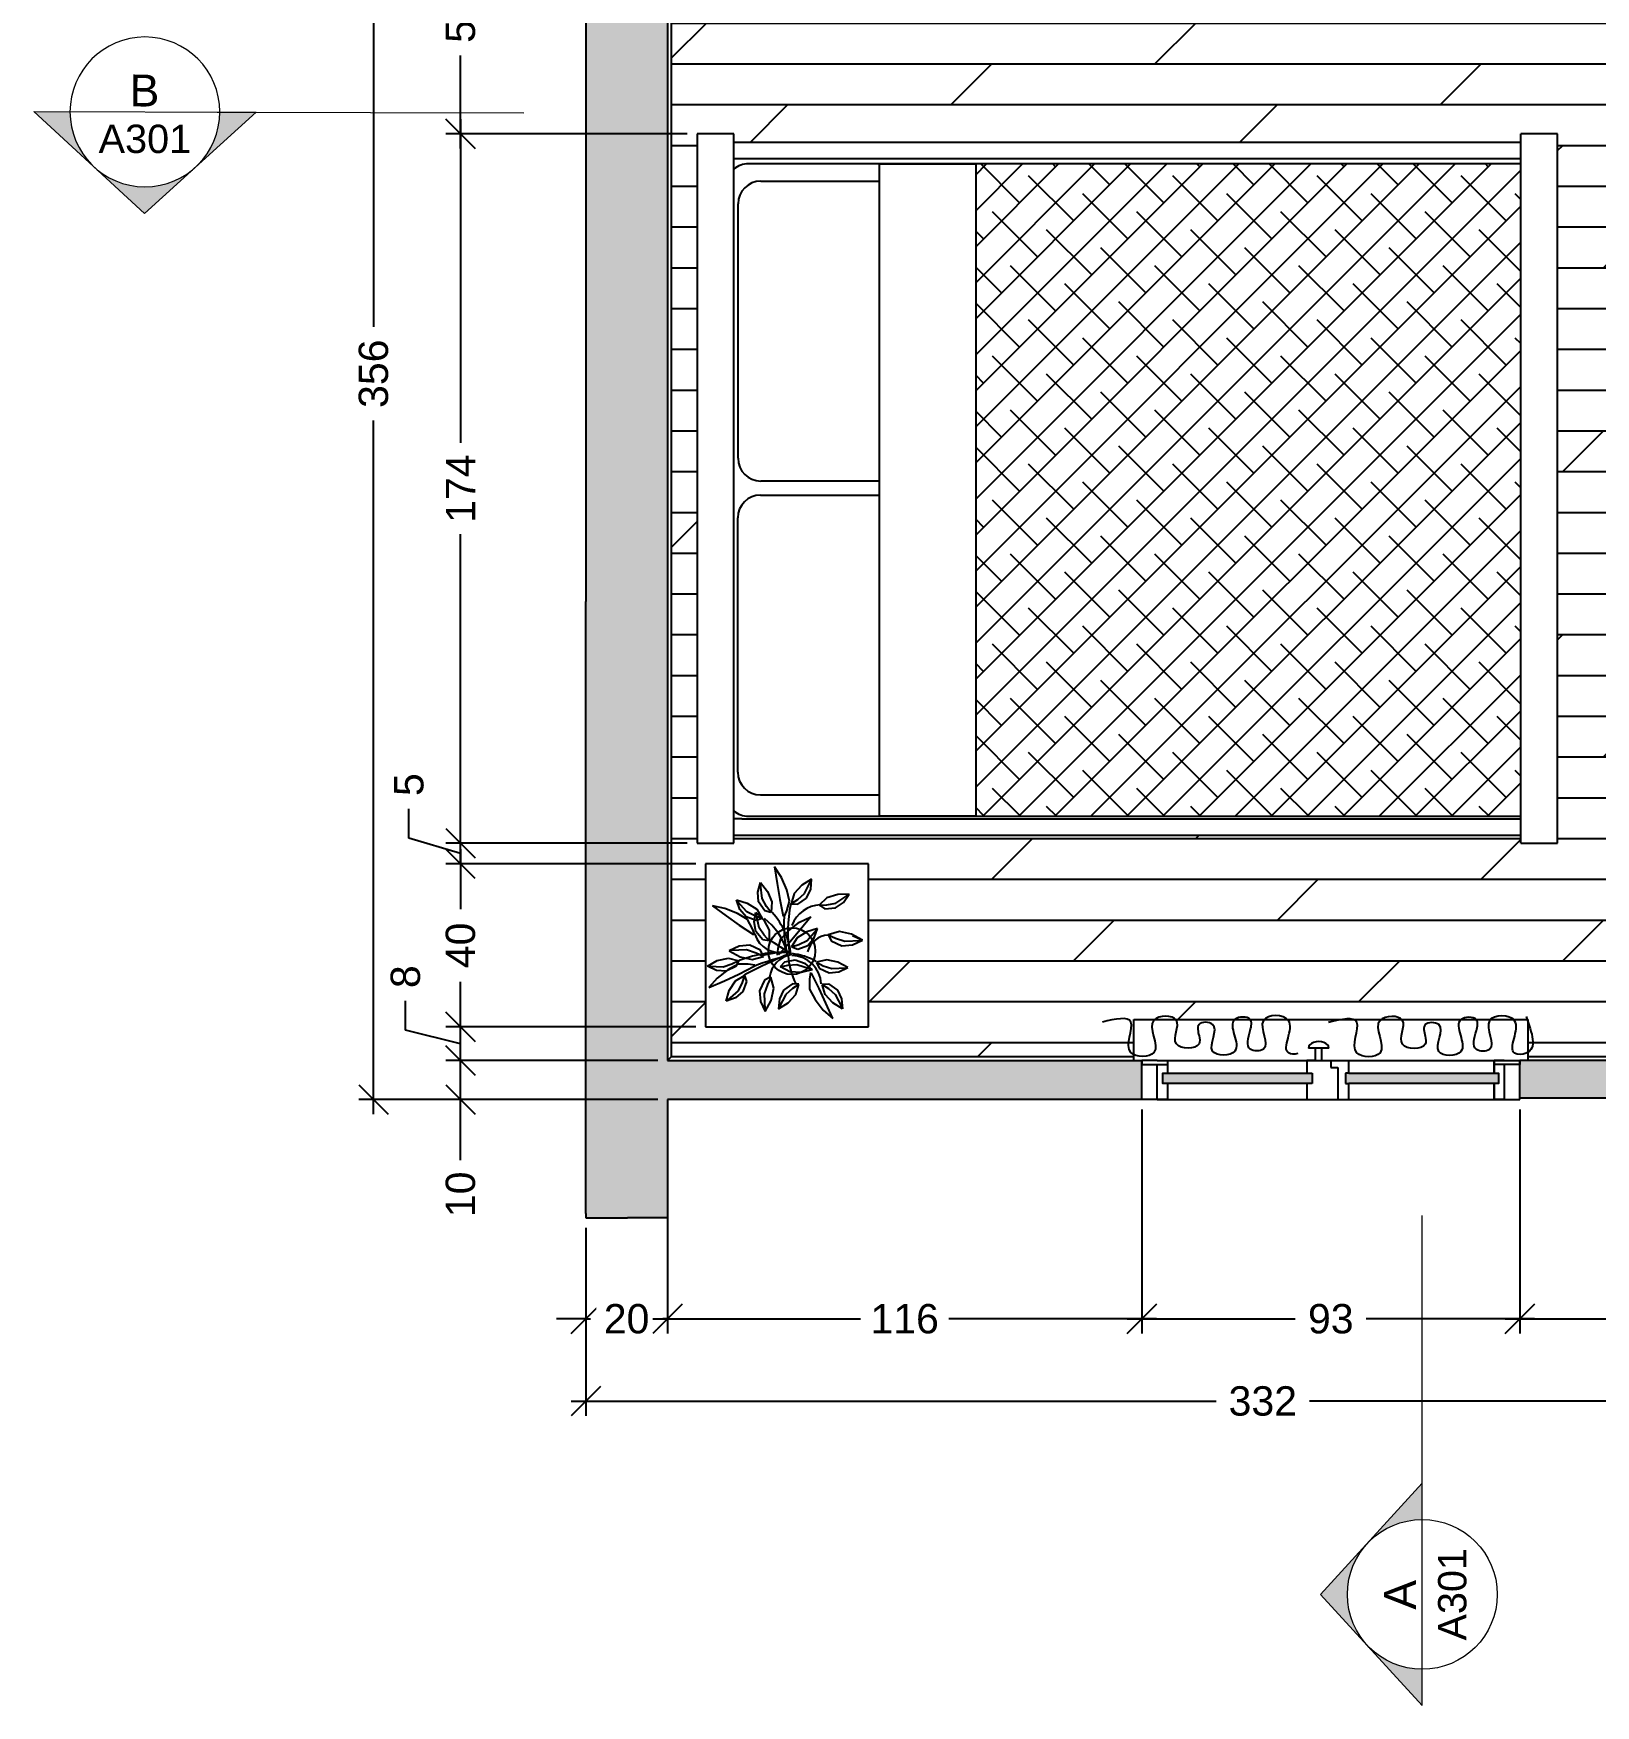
# Model space of a CAD drawing. Header units: inches. Extents: x -368 to 1609, y -918 to 873.
# Drawn here: x 125 to 508, y 157.3 to 567.5 of the extents above; entities that cross this region are included whole.
import ezdxf

# ---------------------------------------------------------------- set-up
doc = ezdxf.new("R2010")
doc.units = ezdxf.units.IN
doc.header["$MEASUREMENT"] = 0
doc.layers.add('A-ANNO-SYMB', color=3, linetype='Continuous', lineweight=18)
doc.styles.add('ARIAL', font='Arial.ttf')
doc.styles.get("Standard").update_dxf_attribs({"font": 'Arial.ttf'})
doc.dimstyles.new('TICK_36', dxfattribs={"dimtxt": 3.6, "dimasz": 3.6, "dimexe": 1.8, "dimexo": 1.2, "dimgap": 1.8, "dimtad": 0, "dimdec": 0, "dimzin": 0, "dimdsep": 46, "dimtxsty": 'ARIAL', "dimblk": 'OBLIQUE', "dimcen": 1.8, "dimdle": 1.8, "dimclrd": 256, "dimclrt": 256, "dimadec": 0, "dimazin": 0, "dimtfac": 1, "dimtdec": 0, "dimtmove": 1, "dimatfit": 3, "dimldrblk": 'OPEN90', "dimfxl": 1, "dimtfill": 1, "dimtolj": 1, "dimtzin": 0, "dimarcsym": 0})

# ---------------------------------------------------------------- blocks, each defined once
blk = doc.blocks.new('Sezioni')
h = blk.add_hatch(color=256)
h.dxf.hatch_style = 1
h.paths.add_polyline_path([(52264, 47220.9), (52417.6, 47220.9, -1), (53052.6, 47220.9), (53206.2, 47220.9), (52735.1, 47651.7)])
blk.add_lwpolyline([(52264, 47220.9), (53206.2, 47220.9), (52735.1, 47651.7)], close=True)
blk.add_circle((52735.1, 47220.9), 317.5)
blk = doc.blocks.new('_Oblique')
at = {"color": 0, "linetype": 'ByBlock', "lineweight": -2}
blk.add_line((-0.5, -0.5), (0.5, 0.5), dxfattribs=at)
blk = doc.blocks.new('*D18')
at = {"lineweight": -2, "transparency": 16777216}
for p, q in [((208.41, 665.65), (208.41, 495.52)), ((208.41, 302.37), (208.41, 472.5))]:
    blk.add_line(p, q, dxfattribs=at)
at = {"color": 0, "lineweight": -2, "transparency": 16777216}
for p, q in [((278.07, 662.05), (204.81, 662.05)), ((278.07, 305.97), (204.81, 305.97))]:
    blk.add_line(p, q, dxfattribs=at)
at = {"layer": 'Defpoints', "color": 0, "transparency": 16777216}
for p in [(208.41, 662.05), (280.47, 662.05), (280.47, 305.97)]:
    blk.add_point(p, dxfattribs=at)
at = {"lineweight": -2, "transparency": 16777216, "xscale": 7.2, "yscale": 7.2, "zscale": 7.2}
for p, rotation in [((208.41, 662.05), 90), ((208.41, 305.97), 270)]:
    blk.add_blockref('_Oblique', p, dxfattribs=dict(at, rotation=rotation))
at = {"transparency": 16777216, "insert": (208.41, 484.01), "char_height": 7.2, "attachment_point": 5, "rotation": 90, "style": 'ARIAL', "bg_fill": 3, "box_fill_scale": 1.25, "bg_fill_color": 256, "bg_fill_true_color": 13158600, "bg_fill_transparency": 0}
blk.add_mtext('\\A1;356', dxfattribs=at)
blk = doc.blocks.new('_Open90')
at = {"color": 0, "linetype": 'ByBlock', "lineweight": -2}
for p, q in [((0, 0), (-1, 0)), ((-0.5, 0.5), (0, 0)), ((0, 0), (-0.5, -0.5))]:
    blk.add_line(p, q, dxfattribs=at)
blk = doc.blocks.new('*D19')
at = {"lineweight": -2, "transparency": 16777216}
for p, q in [((216.24, 323.01), (216.24, 330.21)), ((229.74, 311.98), (229.74, 327.39)), ((229.74, 319.68), (216.24, 323.01))]:
    blk.add_line(p, q, dxfattribs=at)
at = {"color": 0, "lineweight": -2, "transparency": 16777216}
for p, q in [((287.4, 323.79), (226.14, 323.79)), ((278.07, 315.58), (226.14, 315.58))]:
    blk.add_line(p, q, dxfattribs=at)
at = {"layer": 'Defpoints', "color": 0, "transparency": 16777216}
for p in [(229.74, 323.79), (289.8, 323.79), (280.47, 315.58)]:
    blk.add_point(p, dxfattribs=at)
at = {"lineweight": -2, "transparency": 16777216, "xscale": 7.2, "yscale": 7.2, "zscale": 7.2}
for p, rotation in [((229.74, 323.79), 90), ((229.74, 315.58), 270)]:
    blk.add_blockref('_Oblique', p, dxfattribs=dict(at, rotation=rotation))
at = {"transparency": 16777216, "insert": (216.24, 336.12), "char_height": 7.2, "attachment_point": 5, "rotation": 90, "style": 'ARIAL', "bg_fill": 3, "box_fill_scale": 1.25, "bg_fill_color": 256, "bg_fill_true_color": 13158600, "bg_fill_transparency": 0}
blk.add_mtext('\\A1;8', dxfattribs=at)
blk = doc.blocks.new('*D20')
at = {"lineweight": -2, "transparency": 16777216}
for p, q in [((229.74, 367.39), (229.74, 352.69)), ((229.74, 320.19), (229.74, 334.89))]:
    blk.add_line(p, q, dxfattribs=at)
at = {"color": 0, "lineweight": -2, "transparency": 16777216}
for p, q in [((287.4, 363.79), (226.14, 363.79)), ((287.4, 323.79), (226.14, 323.79))]:
    blk.add_line(p, q, dxfattribs=at)
at = {"layer": 'Defpoints', "color": 0, "transparency": 16777216}
for p in [(289.8, 363.79), (229.74, 323.79), (289.8, 323.79)]:
    blk.add_point(p, dxfattribs=at)
at = {"lineweight": -2, "transparency": 16777216, "xscale": 7.2, "yscale": 7.2, "zscale": 7.2}
for p, rotation in [((229.74, 363.79), 90), ((229.74, 323.79), 270)]:
    blk.add_blockref('_Oblique', p, dxfattribs=dict(at, rotation=rotation))
at = {"transparency": 16777216, "insert": (229.74, 343.79), "char_height": 7.2, "attachment_point": 5, "rotation": 90, "style": 'ARIAL', "bg_fill": 3, "box_fill_scale": 1.25, "bg_fill_color": 256, "bg_fill_true_color": 13158600, "bg_fill_transparency": 0}
blk.add_mtext('\\A1;40', dxfattribs=at)
blk = doc.blocks.new('*D21')
at = {"lineweight": -2, "transparency": 16777216}
for p, q in [((217.09, 370.11), (217.09, 377.31)), ((229.74, 368.84), (229.74, 376.04)), ((229.74, 366.31), (217.09, 370.11)), ((229.74, 363.79), (229.74, 368.84)), ((229.74, 363.79), (229.74, 368.84)), ((229.74, 363.79), (229.74, 356.59))]:
    blk.add_line(p, q, dxfattribs=at)
at = {"color": 0, "lineweight": -2, "transparency": 16777216}
for p, q in [((285.34, 368.84), (226.14, 368.84)), ((287.4, 363.79), (226.14, 363.79))]:
    blk.add_line(p, q, dxfattribs=at)
at = {"layer": 'Defpoints', "color": 0, "transparency": 16777216}
for p in [(229.74, 368.84), (287.74, 368.84), (289.8, 363.79)]:
    blk.add_point(p, dxfattribs=at)
at = {"lineweight": -2, "transparency": 16777216, "xscale": 7.2, "yscale": 7.2, "zscale": 7.2}
for p, rotation in [((229.74, 368.84), 270), ((229.74, 363.79), 90)]:
    blk.add_blockref('_Oblique', p, dxfattribs=dict(at, rotation=rotation))
at = {"transparency": 16777216, "insert": (217.09, 383.22), "char_height": 7.2, "attachment_point": 5, "rotation": 90, "style": 'ARIAL', "bg_fill": 3, "box_fill_scale": 1.25, "bg_fill_color": 256, "bg_fill_true_color": 13158600, "bg_fill_transparency": 0}
blk.add_mtext('\\A1;5', dxfattribs=at)
blk = doc.blocks.new('*D22')
at = {"lineweight": -2, "transparency": 16777216}
for p, q in [((229.74, 546.44), (229.74, 467.05)), ((229.74, 365.24), (229.74, 444.62))]:
    blk.add_line(p, q, dxfattribs=at)
at = {"color": 0, "lineweight": -2, "transparency": 16777216}
for p, q in [((285.34, 542.84), (226.14, 542.84)), ((285.34, 368.84), (226.14, 368.84))]:
    blk.add_line(p, q, dxfattribs=at)
at = {"layer": 'Defpoints', "color": 0, "transparency": 16777216}
for p in [(229.74, 542.84), (287.74, 542.84), (287.74, 368.84)]:
    blk.add_point(p, dxfattribs=at)
at = {"lineweight": -2, "transparency": 16777216, "xscale": 7.2, "yscale": 7.2, "zscale": 7.2}
for p, rotation in [((229.74, 542.84), 90), ((229.74, 368.84), 270)]:
    blk.add_blockref('_Oblique', p, dxfattribs=dict(at, rotation=rotation))
at = {"transparency": 16777216, "insert": (229.74, 455.84), "char_height": 7.2, "attachment_point": 5, "rotation": 90, "style": 'ARIAL', "bg_fill": 3, "box_fill_scale": 1.25, "bg_fill_color": 256, "bg_fill_true_color": 13158600, "bg_fill_transparency": 0}
blk.add_mtext('\\A1;174', dxfattribs=at)
blk = doc.blocks.new('*D23')
at = {"lineweight": -2, "transparency": 16777216}
for p, q in [((229.74, 602.28), (229.74, 579.47)), ((229.74, 539.24), (229.74, 562.05))]:
    blk.add_line(p, q, dxfattribs=at)
at = {"color": 0, "lineweight": -2, "transparency": 16777216}
for p, q in [((292.67, 598.68), (226.14, 598.68)), ((285.34, 542.84), (226.14, 542.84))]:
    blk.add_line(p, q, dxfattribs=at)
at = {"layer": 'Defpoints', "color": 0, "transparency": 16777216}
for p in [(229.74, 598.68), (295.07, 598.68), (287.74, 542.84)]:
    blk.add_point(p, dxfattribs=at)
at = {"lineweight": -2, "transparency": 16777216, "xscale": 7.2, "yscale": 7.2, "zscale": 7.2}
for p, rotation in [((229.74, 598.68), 90), ((229.74, 542.84), 270)]:
    blk.add_blockref('_Oblique', p, dxfattribs=dict(at, rotation=rotation))
at = {"transparency": 16777216, "insert": (229.74, 570.76), "char_height": 7.2, "attachment_point": 5, "rotation": 90, "style": 'ARIAL', "bg_fill": 3, "box_fill_scale": 1.25, "bg_fill_color": 256, "bg_fill_true_color": 13158600, "bg_fill_transparency": 0}
blk.add_mtext('\\A1;56', dxfattribs=at)
blk = doc.blocks.new('*D27')
at = {"lineweight": -2, "transparency": 16777216}
for p, q in [((229.74, 302.37), (229.74, 319.18)), ((229.74, 291.15), (229.74, 305.97))]:
    blk.add_line(p, q, dxfattribs=at)
at = {"color": 0, "lineweight": -2, "transparency": 16777216}
for p, q in [((278.07, 315.58), (226.14, 315.58)), ((278.07, 305.97), (226.14, 305.97))]:
    blk.add_line(p, q, dxfattribs=at)
at = {"layer": 'Defpoints', "color": 0, "transparency": 16777216}
for p in [(229.74, 315.58), (280.47, 315.58), (280.47, 305.97)]:
    blk.add_point(p, dxfattribs=at)
at = {"lineweight": -2, "transparency": 16777216, "xscale": 7.2, "yscale": 7.2, "zscale": 7.2}
for p, rotation in [((229.74, 315.58), 90), ((229.74, 305.97), 270)]:
    blk.add_blockref('_Oblique', p, dxfattribs=dict(at, rotation=rotation))
at = {"transparency": 16777216, "insert": (229.74, 282.74), "char_height": 7.2, "attachment_point": 5, "rotation": 90, "style": 'ARIAL', "bg_fill": 3, "box_fill_scale": 1.25, "bg_fill_color": 256, "bg_fill_true_color": 13158600, "bg_fill_transparency": 0}
blk.add_mtext('\\A1;10', dxfattribs=at)
blk = doc.blocks.new('*D36')
at = {"color": 0, "lineweight": -2, "transparency": 16777216}
for p, q in [((592.46, 313.18), (592.46, 228.41)), ((260.44, 274.53), (260.44, 228.41))]:
    blk.add_line(p, q, dxfattribs=at)
at = {"lineweight": -2, "transparency": 16777216}
for p, q in [((256.84, 232.01), (414.99, 232.01)), ((596.06, 232.01), (437.91, 232.01))]:
    blk.add_line(p, q, dxfattribs=at)
at = {"layer": 'Defpoints', "color": 0, "transparency": 16777216}
for p in [(592.46, 315.58), (260.44, 276.93), (592.46, 232.01)]:
    blk.add_point(p, dxfattribs=at)
at = {"lineweight": -2, "transparency": 16777216, "xscale": 7.2, "yscale": 7.2, "zscale": 7.2, "rotation": 180}
blk.add_blockref('_Oblique', (260.44, 232.01), dxfattribs=at)
at = {"lineweight": -2, "transparency": 16777216, "xscale": 7.2, "yscale": 7.2, "zscale": 7.2}
blk.add_blockref('_Oblique', (592.46, 232.01), dxfattribs=at)
at = {"transparency": 16777216, "insert": (426.45, 232.01), "char_height": 7.2, "attachment_point": 5, "style": 'ARIAL', "bg_fill": 3, "box_fill_scale": 1.25, "bg_fill_color": 256, "bg_fill_true_color": 13158600, "bg_fill_transparency": 0}
blk.add_mtext('\\A1;332', dxfattribs=at)
blk = doc.blocks.new('*D37')
at = {"color": 0, "lineweight": -2, "transparency": 16777216}
for p, q in [((260.44, 274.53), (260.44, 248.58)), ((280.47, 274.53), (280.47, 248.58))]:
    blk.add_line(p, q, dxfattribs=at)
at = {"lineweight": -2, "transparency": 16777216}
for p, q in [((260.44, 252.18), (253.24, 252.18)), ((260.44, 252.18), (261.6, 252.18)), ((280.47, 252.18), (279.31, 252.18)), ((280.47, 252.18), (287.67, 252.18))]:
    blk.add_line(p, q, dxfattribs=at)
at = {"layer": 'Defpoints', "color": 0, "transparency": 16777216}
for p in [(260.44, 276.93), (280.47, 276.93), (260.44, 252.18)]:
    blk.add_point(p, dxfattribs=at)
at = {"lineweight": -2, "transparency": 16777216, "xscale": 7.2, "yscale": 7.2, "zscale": 7.2}
blk.add_blockref('_Oblique', (260.44, 252.18), dxfattribs=at)
at = {"lineweight": -2, "transparency": 16777216, "xscale": 7.2, "yscale": 7.2, "zscale": 7.2, "rotation": 180}
blk.add_blockref('_Oblique', (280.47, 252.18), dxfattribs=at)
at = {"transparency": 16777216, "insert": (270.45, 252.18), "char_height": 7.2, "attachment_point": 5, "style": 'ARIAL', "bg_fill": 3, "box_fill_scale": 1.25, "bg_fill_color": 256, "bg_fill_true_color": 13158600, "bg_fill_transparency": 0}
blk.add_mtext('\\A1;20', dxfattribs=at)
blk = doc.blocks.new('*D38')
at = {"color": 0, "lineweight": -2, "transparency": 16777216}
for p, q in [((280.47, 303.57), (280.47, 248.58)), ((396.8, 303.57), (396.8, 248.58))]:
    blk.add_line(p, q, dxfattribs=at)
at = {"lineweight": -2, "transparency": 16777216}
for p, q in [((276.87, 252.18), (327.81, 252.18)), ((400.4, 252.18), (349.45, 252.18))]:
    blk.add_line(p, q, dxfattribs=at)
at = {"layer": 'Defpoints', "color": 0, "transparency": 16777216}
for p in [(280.47, 305.97), (396.8, 305.97), (396.8, 252.18)]:
    blk.add_point(p, dxfattribs=at)
at = {"lineweight": -2, "transparency": 16777216, "xscale": 7.2, "yscale": 7.2, "zscale": 7.2, "rotation": 180}
blk.add_blockref('_Oblique', (280.47, 252.18), dxfattribs=at)
at = {"lineweight": -2, "transparency": 16777216, "xscale": 7.2, "yscale": 7.2, "zscale": 7.2}
blk.add_blockref('_Oblique', (396.8, 252.18), dxfattribs=at)
at = {"transparency": 16777216, "insert": (338.63, 252.18), "char_height": 7.2, "attachment_point": 5, "style": 'ARIAL', "bg_fill": 3, "box_fill_scale": 1.25, "bg_fill_color": 256, "bg_fill_true_color": 13158600, "bg_fill_transparency": 0}
blk.add_mtext('\\A1;116', dxfattribs=at)
blk = doc.blocks.new('*D39')
at = {"color": 0, "lineweight": -2, "transparency": 16777216}
for p, q in [((396.8, 303.57), (396.8, 248.58)), ((489.45, 303.57), (489.45, 248.58))]:
    blk.add_line(p, q, dxfattribs=at)
at = {"lineweight": -2, "transparency": 16777216}
for p, q in [((393.2, 252.18), (434.41, 252.18)), ((493.05, 252.18), (451.83, 252.18))]:
    blk.add_line(p, q, dxfattribs=at)
at = {"layer": 'Defpoints', "color": 0, "transparency": 16777216}
for p in [(396.8, 305.97), (489.45, 305.97), (396.8, 252.18)]:
    blk.add_point(p, dxfattribs=at)
at = {"lineweight": -2, "transparency": 16777216, "xscale": 7.2, "yscale": 7.2, "zscale": 7.2, "rotation": 180}
blk.add_blockref('_Oblique', (396.8, 252.18), dxfattribs=at)
at = {"lineweight": -2, "transparency": 16777216, "xscale": 7.2, "yscale": 7.2, "zscale": 7.2}
blk.add_blockref('_Oblique', (489.45, 252.18), dxfattribs=at)
at = {"transparency": 16777216, "insert": (443.12, 252.18), "char_height": 7.2, "attachment_point": 5, "style": 'ARIAL', "bg_fill": 3, "box_fill_scale": 1.25, "bg_fill_color": 256, "bg_fill_true_color": 13158600, "bg_fill_transparency": 0}
blk.add_mtext('\\A1;93', dxfattribs=at)
blk = doc.blocks.new('*D40')
at = {"color": 0, "lineweight": -2, "transparency": 16777216}
for p, q in [((582.96, 313.18), (582.96, 248.58)), ((489.45, 303.57), (489.45, 248.58))]:
    blk.add_line(p, q, dxfattribs=at)
at = {"lineweight": -2, "transparency": 16777216}
for p, q in [((485.85, 252.18), (527.5, 252.18)), ((586.56, 252.18), (544.91, 252.18))]:
    blk.add_line(p, q, dxfattribs=at)
at = {"layer": 'Defpoints', "color": 0, "transparency": 16777216}
for p in [(582.96, 315.58), (489.45, 305.97), (582.96, 252.18)]:
    blk.add_point(p, dxfattribs=at)
at = {"lineweight": -2, "transparency": 16777216, "xscale": 7.2, "yscale": 7.2, "zscale": 7.2, "rotation": 180}
blk.add_blockref('_Oblique', (489.45, 252.18), dxfattribs=at)
at = {"lineweight": -2, "transparency": 16777216, "xscale": 7.2, "yscale": 7.2, "zscale": 7.2}
blk.add_blockref('_Oblique', (582.96, 252.18), dxfattribs=at)
at = {"transparency": 16777216, "insert": (536.2, 252.18), "char_height": 7.2, "attachment_point": 5, "style": 'ARIAL', "bg_fill": 3, "box_fill_scale": 1.25, "bg_fill_color": 256, "bg_fill_true_color": 13158600, "bg_fill_transparency": 0}
blk.add_mtext('\\A1;94', dxfattribs=at)

msp = doc.modelspace()

# ---------------------------------------------------------------- hatches: boundary and pattern name
h = msp.add_hatch(color=5)
h.dxf.hatch_style = 1
h.paths.add_polyline_path([(506.38, 654.61), (506.38, 663.62), (506.38, 681.72), (496.88, 681.72), (496.88, 598.13), (393.84, 598.13), (394.26, 662.05), (280.47, 662.05), (280.47, 681.72), (260.44, 681.72), (260.44, 548.3), (260.44, 428.18), (260.44, 428.18), (260.44, 308.07), (260.44, 278.04), (260.44, 276.93), (270.65, 276.93), (279.27, 276.93), (280.47, 276.93), (280.47, 305.97), (396.8, 305.97), (396.79, 315.58), (280.47, 315.58), (280.47, 428.19), (280.47, 548.3), (280.47, 652.54), (384.33, 652.54), (384.33, 589.62), (384.33, 588.62), (505.38, 588.62), (506.38, 588.62)])
h = msp.add_hatch()
h.set_pattern_fill('DOLMIT', color=5, scale=40)
h.paths.add_polyline_path([(489.74, 540.84), (489.74, 542.84), (498.74, 542.84), (498.74, 368.84), (489.74, 368.84), (489.74, 370.84), (296.74, 370.84), (296.74, 368.84), (287.74, 368.84), (287.74, 542.84), (296.74, 542.84), (296.74, 540.84)], flags=16)
edge = h.paths.add_edge_path(flags=0)
edge.add_line((356.05, 535.46), (356.05, 375.46))
edge.add_line((356.05, 375.46), (332.49, 375.46))
edge.add_line((332.49, 375.46), (332.49, 380.68))
edge.add_line((332.49, 380.68), (303.3, 380.68))
edge.add_arc((303.3, 386.27), 5.58, 180, 270, ccw=False)
edge.add_line((297.72, 386.27), (297.72, 448.66))
edge.add_arc((303.3, 448.66), 5.58, 90, 180, ccw=False)
edge.add_line((303.3, 454.24), (332.49, 454.24))
edge.add_line((332.49, 454.24), (332.49, 457.69))
edge.add_line((332.49, 457.69), (303.36, 457.69))
edge.add_arc((303.36, 463.27), 5.58, 180, 270, ccw=False)
edge.add_line((297.78, 463.27), (297.78, 525.67))
edge.add_arc((303.36, 525.67), 5.58, 90, 180, ccw=False)
edge.add_line((303.36, 531.25), (332.49, 531.25))
edge.add_line((332.49, 531.25), (332.49, 535.46))
edge.add_line((332.49, 535.46), (356.05, 535.46))
h.paths.add_polyline_path([(329.8, 363.79), (329.8, 323.79), (289.8, 323.79), (289.8, 363.79)], flags=16)
h.paths.add_polyline_path([(538.92, 390.86), (578.92, 390.86), (578.92, 355.86), (538.92, 355.86), (538.92, 356.86), (538.92, 357.86), (537.22, 357.86), (537.22, 388.86), (538.92, 388.86)], flags=16)
edge = h.paths.add_edge_path(flags=16)
edge.add_arc((559.64, 335.36), 17.49, 0, 360)
edge = h.paths.add_edge_path(flags=0)
edge.add_arc((563.28, 339.03), 15.61, 122.2996, 147.6616, ccw=False)
edge.add_arc((551.56, 332.55), 19.95, 28.2931, 80.2433, ccw=False)
edge.add_arc((560.14, 331.37), 13.93, -17.5797, 49.818, ccw=False)
edge.add_arc((563.28, 339.03), 15.61, 273.7737, 310.5245, ccw=False)
edge.add_arc((556.95, 337.28), 15.66, 235.5962, 297.9972, ccw=False)
edge.add_arc((560.14, 331.37), 13.93, 197.4314, 210.2193, ccw=False)
edge.add_arc((554.28, 336.35), 11.79, 110.8156, 230.9541, ccw=False)
edge = h.paths.add_edge_path(flags=0)
edge.add_arc((559.64, 335.36), 7.5, 322.3612, 360, ccw=False)
edge.add_arc((559.73, 330.55), 5.85, -180.0712, 2.2763, ccw=False)
edge.add_arc((559.64, 335.36), 7.5, 180, 219.8439, ccw=False)
edge.add_arc((559.64, 335.36), 7.5, 0, 180, ccw=False)
edge = h.paths.add_edge_path(flags=0)
edge.add_arc((559.64, 335.36), 0.5, 0, 360)
edge = h.paths.add_edge_path(flags=17)
edge.add_line((574.45, 654.61), (509.89, 654.61))
edge.add_arc((580.37, 654.77), 70.48, 180.1324, 265.1843)
edge.add_line((574.45, 584.54), (574.45, 654.61))
h.paths.add_polyline_path([(295.07, 598.68), (295.07, 600.68), (333.02, 600.68), (333.02, 599.68), (332.07, 599.68), (332.07, 598.68)], flags=16)
h.paths.add_polyline_path([(295.07, 599.68), (295.07, 600.68), (333.02, 600.68), (333.02, 599.68), (372.07, 599.68), (372.07, 649.68), (294.07, 649.68), (294.07, 599.68)], flags=16)
h.paths.add_polyline_path([(439.73, 320.2), (440.16, 320.23), (440.59, 320.2), (441.02, 320.13), (441.41, 320.01), (441.77, 319.85), (442.08, 319.65), (442.33, 319.42), (442.51, 319.17), (442.62, 318.9), (442.66, 318.62), (437.66, 318.62), (437.7, 318.9), (437.81, 319.17), (438, 319.42), (438.25, 319.65), (438.55, 319.85), (438.91, 320.01), (439.31, 320.13)], flags=16)
edge = h.paths.add_edge_path()
edge.add_line((491.45, 325.58), (491.45, 316.58))
edge.add_line((491.45, 316.58), (581.94, 316.58))
edge.add_line((581.94, 316.58), (581.94, 391.34))
edge.add_line((581.94, 391.34), (582.92, 391.34))
edge.add_line((582.92, 391.34), (582.92, 395.84))
edge.add_line((582.92, 395.84), (587.42, 395.84))
edge.add_line((587.42, 395.84), (587.42, 393.84))
edge.add_line((587.42, 393.84), (591.93, 393.84))
edge.add_line((591.93, 393.84), (591.93, 459.41))
edge.add_line((591.93, 459.41), (591.93, 463.91))
edge.add_line((591.93, 463.91), (587.42, 463.91))
edge.add_line((587.42, 463.91), (587.42, 461.91))
edge.add_line((587.42, 461.91), (582.92, 461.91))
edge.add_line((582.92, 461.91), (582.92, 466.41))
edge.add_line((582.92, 466.41), (581.92, 466.41))
edge.add_line((581.92, 466.41), (581.92, 654.61))
edge.add_line((581.92, 654.61), (578.95, 654.61))
edge.add_line((578.95, 654.61), (578.95, 584.54))
edge.add_line((578.95, 584.54), (574.45, 584.54))
edge.add_arc((580.37, 654.77), 70.48, 180.1324, 265.1843, ccw=False)
edge.add_line((509.89, 654.61), (507.39, 654.61))
edge.add_line((507.39, 654.61), (507.66, 587.47))
edge.add_line((507.66, 587.47), (383.29, 587.47))
edge.add_line((383.29, 587.47), (383.29, 651.54))
edge.add_line((383.29, 651.54), (281.47, 651.54))
edge.add_line((281.47, 651.54), (281.47, 316.58))
edge.add_line((281.47, 316.58), (394.79, 316.58))
edge.add_line((394.79, 316.58), (394.79, 325.58))
edge.add_line((394.79, 325.58), (491.45, 325.58))
h.paths.add_polyline_path([(440.92, 316.58), (440.92, 318.62), (442.66, 318.62), (442.62, 318.9), (442.51, 319.17), (442.33, 319.42), (442.08, 319.65), (441.77, 319.85), (441.41, 320.01), (441.02, 320.13), (440.59, 320.2), (440.16, 320.23), (439.73, 320.2), (439.31, 320.13), (438.91, 320.01), (438.55, 319.85), (438.25, 319.65), (438, 319.42), (437.81, 319.17), (437.7, 318.9), (437.66, 318.62), (439.27, 318.62), (439.27, 316.58)])
h = msp.add_hatch()
h.set_pattern_fill('ANSI38', color=5, scale=50)
h.paths.add_polyline_path([(356.05, 375.46), (489.19, 375.46, 0.024902), (489.74, 375.49), (489.74, 535.43, 0.025066), (489.19, 535.46), (356.05, 535.46)])
h = msp.add_hatch(color=5)
h.dxf.hatch_style = 1
h.paths.add_polyline_path([(489.45, 314.58), (489.45, 306.34), (613.75, 306.34), (613.75, 315.58), (592.46, 315.58), (592.43, 391.34), (582.96, 391.34), (582.96, 315.58), (489.45, 315.58), (489.45, 314.58)])
h = msp.add_hatch()
h.set_pattern_fill('AR-SAND', color=5)
h.paths.add_polyline_path([(438.54, 312.44), (437.27, 312.44), (401.95, 312.44), (401.95, 309.9), (437.27, 309.9), (438.54, 309.9)])
h.paths.add_polyline_path([(484.25, 312.44), (447.52, 312.44), (446.69, 312.44), (446.69, 309.9), (447.52, 309.9), (484.25, 309.9)])

# ---------------------------------------------------------------- linework, layer by layer
at = {"color": 1}
for p, q in [((260.44, 681.72), (260.44, 548.3)), ((280.47, 652.54), (280.47, 548.3)), ((260.44, 548.3), (260.44, 428.18)), ((280.47, 548.3), (280.47, 428.19)), ((260.44, 428.18), (260.44, 428.18)), ((260.44, 308.07), (260.44, 428.18)), ((280.47, 428.19), (280.47, 315.58)), ((280.47, 315.58), (281.47, 315.58)), ((280.47, 315.58), (396.79, 315.58)), ((582.96, 315.58), (489.45, 315.58)), ((260.44, 278.04), (260.44, 308.06)), ((396.8, 305.97), (280.47, 305.97)), ((280.47, 305.97), (280.47, 276.93)), ((613.75, 306.34), (489.45, 306.34)), ((260.44, 278.04), (260.44, 276.93)), ((260.44, 276.93), (270.65, 276.93)), ((280.47, 276.93), (270.65, 276.93))]:
    msp.add_line(p, q, dxfattribs=at)
at = {"color": 252}
for p, q in [((281.47, 316.58), (281.47, 651.54)), ((296.74, 542.84), (287.74, 542.84)), ((287.74, 542.84), (287.74, 368.84)), ((296.74, 368.84), (296.74, 542.84)), ((489.74, 368.84), (489.74, 542.84)), ((498.74, 542.84), (489.74, 542.84)), ((498.74, 368.84), (498.74, 542.84)), ((296.74, 540.84), (489.74, 540.84)), ((296.74, 536.84), (300.9, 536.84)), ((489.19, 535.46), (300.35, 535.46)), ((300.9, 536.84), (489.74, 536.84)), ((332.49, 375.46), (332.49, 535.46)), ((332.49, 535.46), (356.05, 535.46)), ((356.05, 535.46), (356.05, 375.46)), ((303.36, 531.25), (332.49, 531.25)), ((297.78, 463.27), (297.78, 525.67)), ((332.49, 457.69), (303.36, 457.69)), ((303.3, 454.24), (332.49, 454.24)), ((297.72, 386.27), (297.72, 448.66)), ((332.49, 380.68), (303.3, 380.68)), ((298.74, 374.84), (296.74, 374.84)), ((298.74, 374.84), (487.7, 374.84)), ((300.35, 375.46), (489.19, 375.46)), ((356.05, 375.46), (332.49, 375.46)), ((487.7, 374.84), (489.74, 374.84)), ((296.74, 370.84), (489.74, 370.84)), ((287.74, 368.84), (296.74, 368.84)), ((489.74, 368.84), (498.74, 368.84)), ((329.8, 363.79), (289.8, 363.79)), ((289.8, 363.79), (289.8, 323.79)), ((329.8, 323.79), (329.8, 363.79)), ((394.79, 315.58), (394.79, 325.58)), ((394.79, 325.58), (489.45, 325.58)), ((489.45, 325.58), (491.45, 325.58)), ((491.45, 325.58), (491.45, 315.58)), ((289.8, 323.79), (329.8, 323.79)), ((280.47, 315.58), (281.47, 316.58)), ((281.47, 316.58), (394.79, 316.58)), ((491.45, 316.58), (581.94, 316.58))]:
    msp.add_line(p, q, dxfattribs=at)
at = {"color": 3}
for p, q in [((308.43, 360.48), (306.7, 363.07)), ((306.7, 363.07), (307.35, 358.97)), ((302.6, 356.82), (303.25, 359.19)), ((302.82, 354.45), (302.6, 356.82)), ((303.25, 359.19), (304.98, 357.03)), ((303.68, 355.31), (303.25, 358.76)), ((304.98, 357.03), (306.05, 354.45)), ((307.35, 358.97), (307.99, 355.09)), ((309.72, 357.46), (308.43, 360.48)), ((310.37, 354.66), (309.72, 357.46)), ((313.45, 358.58), (311.55, 356.52)), ((315.81, 360.02), (313.45, 358.58)), ((314.08, 356.52), (315.66, 359.61)), ((314.59, 355.41), (315.61, 357.57)), ((315.61, 357.57), (315.81, 360.02)), ((294.57, 352.87), (291.52, 353.48)), ((291.52, 353.48), (294.87, 351.04)), ((297.62, 351.65), (294.57, 352.87)), ((298.19, 352.63), (297.36, 354.94)), ((297.36, 354.94), (300.01, 354.16)), ((299.94, 352.01), (297.61, 354.59)), ((300.01, 354.16), (302.38, 352.66)), ((304.33, 352.29), (302.82, 354.45)), ((304.76, 353.37), (303.68, 355.31)), ((305.87, 351.85), (304.76, 353.37)), ((306.05, 354.45), (305.87, 351.85)), ((307.99, 355.09), (308.86, 351)), ((309.72, 352.29), (310.37, 354.66)), ((311.55, 356.52), (310.83, 354.02)), ((310.83, 354.02), (312.4, 355.06)), ((310.87, 354.01), (312.44, 353.9)), ((312.4, 355.06), (314.08, 356.52)), ((312.44, 353.9), (314.59, 355.41)), ((319.57, 355.46), (317.7, 353.65)), ((317.7, 353.65), (319.58, 353.77)), ((317.73, 353.63), (319.03, 352.75)), ((319.03, 352.75), (321.65, 352.98)), ((322.25, 356.29), (319.57, 355.46)), ((319.58, 353.77), (321.76, 354.19)), ((321.65, 352.98), (323.61, 354.34)), ((321.76, 354.19), (324.68, 356.08)), ((325.01, 356.36), (322.25, 356.29)), ((323.61, 354.34), (325.01, 356.36)), ((294.87, 351.04), (298.07, 348.75)), ((300.06, 350.13), (297.62, 351.65)), ((298.07, 348.75), (301.58, 346.47)), ((299.73, 350.81), (298.19, 352.63)), ((302.2, 349.91), (299.73, 350.81)), ((301.93, 351.04), (299.94, 352.01)), ((301.28, 347.99), (300.06, 350.13)), ((301.73, 349.55), (302.17, 351.97)), ((302.15, 347.21), (301.73, 349.55)), ((303.72, 350.43), (301.93, 351.04)), ((302.17, 351.97), (304.08, 349.97)), ((303.68, 350.42), (302.2, 349.91)), ((302.94, 348.14), (302.21, 351.54)), ((302.38, 352.66), (303.72, 350.43)), ((304.08, 349.97), (305.38, 347.49)), ((305.84, 351.86), (304.33, 352.29)), ((309.07, 350.78), (309.72, 352.29)), ((310.2, 347.48), (312.83, 349.45)), ((312.83, 349.45), (315.62, 350.83)), ((315.62, 350.83), (313.01, 347.6)), ((301.89, 346.47), (301.28, 347.99)), ((303.85, 345.19), (302.15, 347.21)), ((304.18, 346.3), (302.94, 348.14)), ((305.39, 344.89), (303.85, 345.19)), ((305.42, 344.89), (304.18, 346.3)), ((305.38, 347.49), (305.42, 344.89)), ((307.61, 343), (308.24, 345.38)), ((310.51, 344.57), (307.71, 341.45)), ((308.24, 345.38), (310.2, 347.48)), ((313.01, 347.6), (310.51, 344.57)), ((312.25, 345.65), (310.91, 343.42)), ((314.62, 347.15), (312.25, 345.65)), ((312.69, 344.02), (314.69, 344.99)), ((317.27, 347.92), (314.62, 347.15)), ((314.69, 344.99), (317.02, 347.57)), ((314.9, 343.79), (316.43, 345.61)), ((316.43, 345.61), (317.27, 347.92)), ((319.85, 346.47), (320.61, 344.91)), ((322.62, 347.19), (319.86, 346.41)), ((319.86, 346.41), (321.7, 345.59)), ((320.61, 344.91), (323.23, 343.69)), ((321.7, 345.59), (324, 344.79)), ((325.62, 346.52), (322.62, 347.19)), ((324, 344.79), (327.82, 344.98)), ((328.29, 345.06), (325.62, 346.52)), ((328.28, 344.96), (325.83, 346.12)), ((325.84, 343.91), (328.29, 345.06)), ((292.69, 340.05), (295.42, 340.66)), ((295.42, 340.66), (297.95, 340.03)), ((298.05, 343.59), (295.61, 342.44)), ((295.61, 342.44), (298.27, 340.98)), ((299.89, 342.71), (296.07, 342.52)), ((300.66, 343.81), (298.05, 343.59)), ((298.27, 340.98), (301.28, 340.31)), ((302.2, 341.91), (299.89, 342.71)), ((303.29, 342.59), (300.66, 343.81)), ((301.28, 340.31), (304.04, 341.09)), ((304.04, 341.09), (302.2, 341.91)), ((304.04, 341.03), (303.29, 342.59)), ((307.42, 341.37), (307.61, 343)), ((310.91, 343.42), (312.69, 344.02)), ((310.94, 343.4), (312.42, 342.89)), ((312.42, 342.89), (314.9, 343.79)), ((323.23, 343.69), (325.84, 343.91)), ((290.26, 338.72), (292.69, 340.05)), ((292.49, 337.67), (290.26, 338.72)), ((294.16, 338.47), (290.69, 338.65)), ((294.86, 337.47), (292.49, 337.67)), ((295.26, 337.82), (292.68, 335.78)), ((296.26, 339.2), (294.16, 338.47)), ((294.42, 335.13), (298, 336.76)), ((297.25, 338.59), (294.86, 337.47)), ((297.8, 339.17), (295.26, 337.82)), ((297.95, 340.03), (296.26, 339.2)), ((297.13, 335.1), (299.36, 336.44)), ((297.93, 340), (297.25, 338.59)), ((300.26, 339.15), (297.8, 339.17)), ((298, 336.76), (301.73, 338.66)), ((299.36, 336.44), (298.75, 334.66)), ((299.37, 336.4), (299.88, 334.92)), ((301.89, 338.92), (300.26, 339.15)), ((308.17, 338.56), (310.02, 338.92)), ((310.45, 337.3), (308.17, 338.56)), ((308.19, 338.58), (309.22, 339.77)), ((309.22, 339.77), (311.82, 340.23)), ((310.02, 338.92), (312.23, 339.08)), ((313.25, 337.18), (310.45, 337.3)), ((311.82, 340.23), (314.06, 339.42)), ((312.23, 339.08), (315.54, 338.01)), ((315.93, 337.83), (313.25, 337.18)), ((314.06, 339.42), (315.93, 337.83)), ((315.54, 337.12), (315.31, 335.5)), ((317.7, 333.24), (315.81, 336.97)), ((319.52, 340.27), (317, 339.65)), ((317, 339.65), (318.68, 338.81)), ((317.01, 339.61), (317.7, 338.2)), ((317.7, 338.2), (320.08, 337.09)), ((318.68, 338.81), (320.78, 338.09)), ((322.26, 339.66), (319.52, 340.27)), ((320.08, 337.09), (322.46, 337.29)), ((320.78, 338.09), (324.26, 338.26)), ((324.68, 338.34), (322.26, 339.66)), ((322.46, 337.29), (324.68, 338.34)), ((292.68, 335.78), (290.63, 333.45)), ((290.63, 333.45), (294.42, 335.13)), ((294.85, 330.08), (295.63, 332.73)), ((297.78, 332.66), (295.2, 330.33)), ((295.63, 332.73), (297.13, 335.1)), ((298.98, 332.45), (297.16, 330.91)), ((298.75, 334.66), (297.78, 332.66)), ((299.88, 334.92), (298.98, 332.45)), ((304.29, 335.29), (303.06, 332.67)), ((303.06, 332.67), (303.28, 330.06)), ((304.96, 334.2), (304.16, 331.9)), ((305.84, 336.05), (304.29, 335.29)), ((305.78, 336.04), (304.96, 334.2)), ((306.57, 333.28), (305.78, 336.04)), ((305.89, 330.27), (306.57, 333.28)), ((308.95, 332.85), (307.93, 330.69)), ((311.1, 334.36), (308.95, 332.85)), ((311.14, 333.2), (309.46, 331.74)), ((312.67, 334.25), (311.1, 334.36)), ((312.7, 334.24), (311.14, 333.2)), ((311.98, 331.74), (312.7, 334.24)), ((315.31, 335.5), (315.3, 333.04)), ((315.3, 333.04), (316.65, 330.5)), ((319.33, 329.66), (317.7, 333.24)), ((319.1, 331.74), (318.38, 334.24)), ((318.38, 334.24), (319.95, 333.2)), ((318.42, 334.25), (319.98, 334.36)), ((319.95, 333.2), (321.62, 331.74)), ((319.98, 334.36), (322.14, 332.85)), ((322.14, 332.85), (323.15, 330.69)), ((297.16, 330.91), (294.85, 330.08)), ((303.28, 330.06), (304.44, 327.61)), ((304.16, 331.9), (304.35, 328.08)), ((304.44, 327.61), (305.89, 330.27)), ((307.93, 330.69), (307.73, 328.24)), ((307.73, 328.24), (310.09, 329.68)), ((309.46, 331.74), (307.88, 328.65)), ((310.09, 329.68), (311.98, 331.74)), ((316.65, 330.5), (318.68, 327.92)), ((321, 329.68), (319.1, 331.74)), ((321.01, 325.87), (319.33, 329.66)), ((323.36, 328.24), (321, 329.68)), ((321.62, 331.74), (323.21, 328.65)), ((323.15, 330.69), (323.36, 328.24)), ((318.68, 327.92), (321.01, 325.87))]:
    msp.add_line(p, q, dxfattribs=at)
at = {"color": 6}
for p, q in [((442.66, 318.62), (437.66, 318.62)), ((439.27, 318.62), (439.27, 315.58)), ((440.16, 318.62), (440.16, 318.62)), ((440.92, 315.58), (440.92, 318.62)), ((437.27, 312.44), (438.54, 312.44)), ((438.54, 312.44), (438.54, 309.9)), ((447.52, 312.44), (446.69, 312.44)), ((446.69, 312.44), (446.69, 309.9)), ((438.54, 309.9), (437.27, 309.9)), ((446.69, 309.9), (447.52, 309.9))]:
    msp.add_line(p, q, dxfattribs=at)
at = {"color": 2}
for p, q in [((400.58, 315.58), (396.79, 315.58)), ((396.79, 315.58), (396.79, 314.58)), ((396.79, 314.58), (403.08, 314.58)), ((400.58, 315.58), (489.45, 315.58)), ((400.58, 305.97), (400.58, 314.58)), ((439.27, 315.58), (437.27, 315.58)), ((437.27, 315.58), (437.27, 312.44)), ((443.17, 315.58), (443.17, 313.81)), ((443.17, 313.81), (444.83, 313.81)), ((444.83, 313.81), (444.83, 312.44)), ((444.83, 312.44), (444.83, 305.97)), ((447.52, 312.44), (447.52, 315.58)), ((489.45, 314.58), (483.16, 314.58)), ((489.45, 315.58), (489.45, 314.58)), ((491.45, 315.58), (489.45, 315.58)), ((437.27, 309.9), (437.27, 305.97)), ((447.52, 305.97), (447.52, 309.9)), ((400.58, 305.97), (485.66, 305.97)), ((444.83, 305.97), (447.52, 305.97))]:
    msp.add_line(p, q, dxfattribs=at)
for points in [[(396.8, 305.97), (396.79, 315.58)], [(400.58, 315.58), (403.08, 315.58), (403.08, 312.44)], [(483.16, 312.44), (483.16, 315.58), (489.45, 315.58)], [(485.66, 315.58), (483.16, 315.58), (483.16, 312.44)], [(485.66, 314.58), (485.66, 305.97), (483.16, 305.97), (483.16, 309.9)], [(489.45, 305.97), (489.45, 315.58)], [(403.08, 309.9), (403.08, 305.97), (396.8, 305.97)], [(483.16, 309.9), (483.16, 305.97), (489.45, 305.97)]]:
    msp.add_lwpolyline(points, dxfattribs=at)
at = {"color": 6}
for points in [[(437.27, 309.9), (401.95, 309.9), (401.95, 312.44), (437.27, 312.44)], [(447.52, 312.44), (484.25, 312.44), (484.25, 309.9), (447.52, 309.9)]]:
    msp.add_lwpolyline(points, dxfattribs=at)
at = {"color": 7}
msp.add_lwpolyline([(485.66, 314.58), (485.66, 314.58)], dxfattribs=at)
at = {"color": 3}
msp.add_circle((310.97, 342.4), 5.74, dxfattribs=at)
at = {"color": 252}
for centre, radius, start, end in [((300.29, 529.94), 5.53, 89.4065, 129.9688), ((489.19, 529.88), 5.58, 84.2564, 90), ((303.36, 525.67), 5.58, 90, 180), ((303.36, 463.27), 5.58, 180, 270), ((303.3, 448.66), 5.58, 90, 180), ((303.3, 386.27), 5.58, 180, 270), ((300.35, 381.05), 5.58, 229.8224, 270), ((489.19, 381.05), 5.58, 270, 275.7436)]:
    msp.add_arc(centre, radius, start, end, dxfattribs=at)
at = {"color": 3}
for centre, radius, start, end in [((340.38, 347.18), 30.41, 167.077, 190.72), ((318.31, 345.9), 7.85, 92.7984, 159.021), ((293.58, 337.07), 17.08, 18.4858, 51.2649), ((292.61, 339.67), 18.22, 5.8346, 41.8429), ((346.79, 349.07), 37.78, 177.274, 191.524), ((308.09, 348.56), 6.54, 197.853, 284.926), ((292.17, 319.08), 29.13, 50.4056, 63.3717), ((320.23, 340.7), 5.64, 93.9416, 164.04), ((308.32, 314.76), 27.29, 86.4268, 113.212), ((385.01, 170.34), 186.98, 113.724, 117.304), ((326.8, 273.47), 69.87, 103.091, 111.114), ((311.33, 312.42), 29.84, 91.6103, 104.65), ((312.11, 334.93), 6.74, 101.798, 170.748), ((330.01, 343.01), 20.04, 184.238, 205.625), ((309.39, 326.5), 15.35, 60.4339, 84.0768), ((310.94, 334.06), 7.23, 2.203, 89.739)]:
    msp.add_arc(centre, radius, start, end, dxfattribs=at)
at = {"color": 6}
msp.add_ellipse((440.16, 318.62), major_axis=(2.5, 0), ratio=0.6406, start_param=0, end_param=3.141593, dxfattribs=at)
msp.add_open_spline([(435.04, 317.25), (434.23, 317.06), (429.98, 317.17), (436.8, 326.97), (423.01, 326.99), (429.49, 317.77), (421.77, 317.78), (423.27, 322.26), (424.19, 326.51), (416.04, 326.24), (423.48, 316.64), (410.87, 316.46), (417.07, 324.97), (409.89, 325.18), (410.81, 321.88), (411.4, 318.17), (402.3, 318.3), (408.05, 326.86), (395.89, 326.63), (403.47, 316.28), (390.81, 316.15), (396.87, 327.25), (390.3, 325.72), (387.13, 324.98)], degree=3, knots=[14.603621, 14.603621, 14.603621, 14.603621, 18.11383, 30.319802, 39.777009, 50.547874, 55.486677, 62.548226, 66.672669, 72.486718, 84.429735, 92.752024, 102.812579, 107.943872, 112.194804, 115.256891, 123.775408, 132.707174, 141.146925, 153.332771, 161.996522, 173.436612, 184.119173, 184.119173, 184.119173, 184.119173], dxfattribs=at)
msp.add_spline([(491.02, 326.33), (491.02, 317.34), (488.2, 317.34), (488.2, 325.3), (482.03, 325.3), (482.03, 318.28), (478.81, 318.28), (478.81, 322.88), (478.81, 325.57), (475.02, 325.57), (475.02, 317.79), (469.59, 317.79), (469.59, 324.35), (466.25, 324.35), (466.25, 321.57), (466.25, 319.58), (460.69, 319.58), (460.69, 325.4), (455.19, 325.4), (455.19, 317.45), (449.54, 317.45), (449.54, 324.91), (442.58, 324.91)], degree=3, dxfattribs=at)
at = {"layer": 'A-ANNO-SYMB'}
for p, q in [((170.05, 548.18), (245.27, 547.97)), ((465.55, 202.31), (465.55, 277.53))]:
    msp.add_line(p, q, dxfattribs=at)

# ---------------------------------------------------------------- block references
at = {"layer": 'A-ANNO-SYMB', "yscale": 0.05786207383373575, "zscale": 0.05786207383373575}
for p, xscale, rotation in [((-2891.2, 3289.24), -0.05786207383373582, 179.8362413498016), ((3197.85, -2866.76), 0.05786207383373575, 90)]:
    msp.add_blockref('Sezioni', p, dxfattribs=dict(at, xscale=xscale, rotation=rotation))

# ---------------------------------------------------------------- texts
at = {"layer": 'A-ANNO-SYMB'}
for s, height, rotation, p in [('B', 7.84, 359.6725, (148.57, 549.57)), ('A301', 6.953, 359.8362, (140.99, 538.18)), ('A301', 6.953, 90, (476.37, 173.3)), ('A', 7.84, 90, (464.02, 180.85))]:
    msp.add_text(s, height=height, rotation=rotation, dxfattribs=at).set_placement(p)

# ---------------------------------------------------------------- next in the draw order: dimensions: what is measured, and where the dimension line sits
at = {"color": 3}
dim = msp.add_linear_dim(base=(208.41, 662.05), p1=(280.47, 305.97), p2=(280.47, 662.05), angle=90, dimstyle='TICK_36', override={"dimscale": 2}, dxfattribs=at)
dim.commit()
dim.dimension.update_dxf_attribs({"geometry": '*D18', "text_midpoint": (208.41, 484.01)})

# ---------------------------------------------------------------- next in the draw order: dimensions: what is measured, and where the dimension line sits
dim = msp.add_linear_dim(base=(229.74, 323.79), p1=(280.47, 315.58), p2=(289.8, 323.79), angle=90, dimstyle='TICK_36', override={"dimscale": 2}, dxfattribs=at)
dim.commit()
dim.dimension.update_dxf_attribs({"geometry": '*D19', "text_midpoint": (216.24, 333.81), "dimtype": 160})

# ---------------------------------------------------------------- next in the draw order: dimensions: what is measured, and where the dimension line sits
dim = msp.add_linear_dim(base=(229.74, 323.79), p1=(289.8, 363.79), p2=(289.8, 323.79), angle=90, dimstyle='TICK_36', override={"dimscale": 2}, dxfattribs=at)
dim.commit()
dim.dimension.update_dxf_attribs({"geometry": '*D20', "text_midpoint": (229.74, 343.79)})

# ---------------------------------------------------------------- next in the draw order: dimensions: what is measured, and where the dimension line sits
dim = msp.add_linear_dim(base=(229.74, 368.84), p1=(289.8, 363.79), p2=(287.74, 368.84), angle=90, dimstyle='TICK_36', override={"dimscale": 2}, dxfattribs=at)
dim.commit()
dim.dimension.update_dxf_attribs({"geometry": '*D21', "text_midpoint": (217.09, 380.91)})
dim = msp.add_linear_dim(base=(229.74, 315.58), p1=(280.47, 305.97), p2=(280.47, 315.58), angle=90, dimstyle='TICK_36', override={"dimscale": 2}, dxfattribs=at)
dim.commit()
dim.dimension.update_dxf_attribs({"geometry": '*D27', "text_midpoint": (220.74, 282.74), "dimtype": 160})

# ---------------------------------------------------------------- next in the draw order: dimensions: what is measured, and where the dimension line sits
dim = msp.add_linear_dim(base=(229.74, 542.84), p1=(287.74, 368.84), p2=(287.74, 542.84), angle=90, dimstyle='TICK_36', override={"dimscale": 2}, dxfattribs=at)
dim.commit()
dim.dimension.update_dxf_attribs({"geometry": '*D22', "text_midpoint": (229.74, 455.84)})
dim = msp.add_linear_dim(base=(592.46, 232.01), p1=(260.44, 276.93), p2=(592.46, 315.58), dimstyle='TICK_36', override={"dimscale": 2}, dxfattribs=at)
dim.commit()
dim.dimension.update_dxf_attribs({"geometry": '*D36', "text_midpoint": (426.45, 232.01)})

# ---------------------------------------------------------------- next in the draw order: dimensions: what is measured, and where the dimension line sits
dim = msp.add_linear_dim(base=(229.74, 598.68), p1=(287.74, 542.84), p2=(295.07, 598.68), angle=90, dimstyle='TICK_36', override={"dimscale": 2}, dxfattribs=at)
dim.commit()
dim.dimension.update_dxf_attribs({"geometry": '*D23', "text_midpoint": (229.74, 570.76)})
dim = msp.add_linear_dim(base=(260.44, 252.18), p1=(280.47, 276.93), p2=(260.44, 276.93), dimstyle='TICK_36', override={"dimscale": 2}, dxfattribs=at)
dim.commit()
dim.dimension.update_dxf_attribs({"geometry": '*D37', "text_midpoint": (270.45, 252.18)})

# ---------------------------------------------------------------- next in the draw order: dimensions: what is measured, and where the dimension line sits
dim = msp.add_linear_dim(base=(396.8, 252.18), p1=(280.47, 305.97), p2=(396.8, 305.97), dimstyle='TICK_36', override={"dimscale": 2}, dxfattribs=at)
dim.commit()
dim.dimension.update_dxf_attribs({"geometry": '*D38', "text_midpoint": (338.63, 252.18)})

# ---------------------------------------------------------------- next in the draw order: dimensions: what is measured, and where the dimension line sits
dim = msp.add_linear_dim(base=(396.8, 252.18), p1=(489.45, 305.97), p2=(396.8, 305.97), dimstyle='TICK_36', override={"dimscale": 2}, dxfattribs=at)
dim.commit()
dim.dimension.update_dxf_attribs({"geometry": '*D39', "text_midpoint": (443.12, 252.18)})

# ---------------------------------------------------------------- next in the draw order: dimensions: what is measured, and where the dimension line sits
dim = msp.add_linear_dim(base=(582.96, 252.18), p1=(489.45, 305.97), p2=(582.96, 315.58), dimstyle='TICK_36', override={"dimscale": 2}, dxfattribs=at)
dim.commit()
dim.dimension.update_dxf_attribs({"geometry": '*D40', "text_midpoint": (536.2, 252.18)})

doc.saveas('drawing.dxf')
